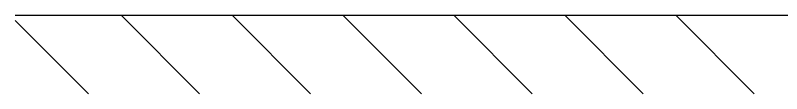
# Model space of a CAD drawing. Extents: x -50 to 48714, y -13211 to 6743.
# Drawn here: x 16685 to 19128, y -13211 to -12961 of the extents above; entities that cross this region are included whole.
import ezdxf

# ---------------------------------------------------------------- set-up
doc = ezdxf.new("R2010")
doc.units = 0
doc.header["$LTSCALE"] = 50
doc.layers.get('0').update_dxf_attribs({"linetype": 'CONTINUOUS'})
doc.layers.add('NORMAL', color=7, linetype='CONTINUOUS')
doc.layers.add('SCHRAFFUR', color=4, linetype='CONTINUOUS')

# ---------------------------------------------------------------- blocks, each defined once
blk = doc.blocks.new('*X5')
at = {"color": 0}
for p, q in [((7550.4, -5429.1), (7316.8, -5195.5)), ((7903.9, -5429.1), (7653.9, -5179.1)), ((8257.5, -5429.1), (8007.5, -5179.1)), ((8611, -5429.1), (8361, -5179.1)), ((8964.6, -5429.1), (8714.6, -5179.1)), ((9318.1, -5429.1), (9068.1, -5179.1)), ((9671.7, -5429.1), (9421.7, -5179.1))]:
    blk.add_line(p, q, dxfattribs=at)
blk = doc.blocks.new('BODEN')
at = {"layer": 'NORMAL'}
blk.add_line((0, 0), (24422.5, 0), dxfattribs=at)
at = {"layer": 'SCHRAFFUR'}
blk.add_blockref('*X5', (-7316.8, 5179.1), dxfattribs=at)

msp = doc.modelspace()

# ---------------------------------------------------------------- block references
msp.add_blockref('BODEN', (16685, -12961.3))

doc.saveas('drawing.dxf')
